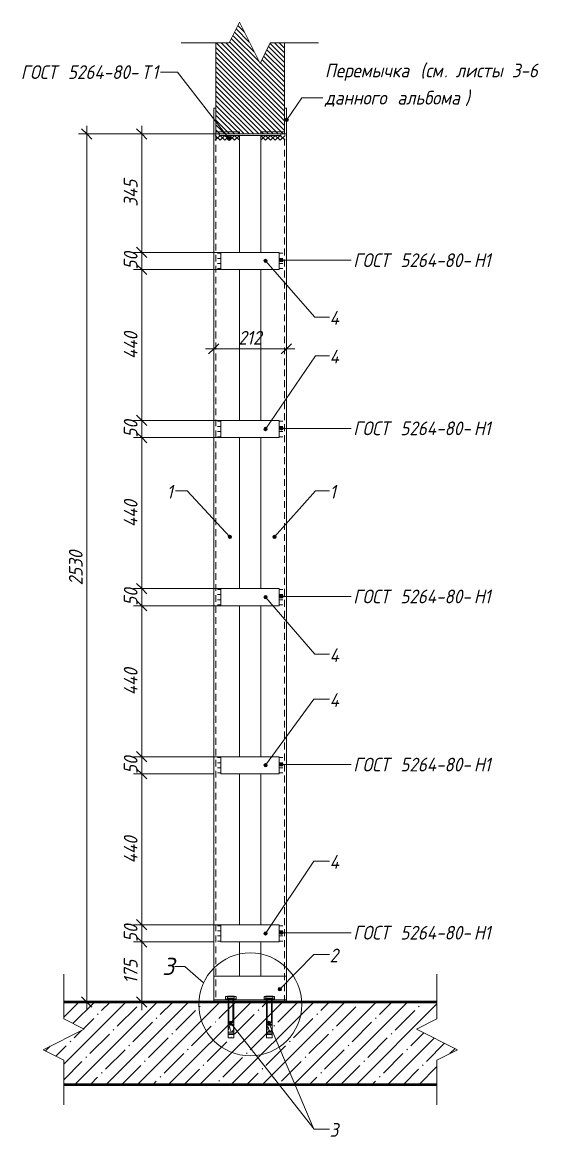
# Model space of a CAD drawing. Header units: millimetres. Extents: x -11164 to -4227, y -523 to 5092.
# Drawn here: x -7800 to -6295, y -523 to 2726 of the extents above; entities that cross this region are included whole.
import ezdxf

# ---------------------------------------------------------------- set-up
doc = ezdxf.new("R2010")
doc.units = ezdxf.units.MM
doc.linetypes.add('200_ШТРИХ_ш1п0_6_', pattern=[32, 20, -12])
for name, color, linetype, lineweight in [('A-ANNO-DIMS', 7, 'Continuous', 9), ('A-ANNO-DIMS-20', 7, 'Continuous', 9), ('A-DETL-1', 7, 'Continuous', 5), ('A-DETL-2', 7, '200_ШТРИХ_ш1п0_6_', 5), ('A-DETL-GENF-1', 7, 'Continuous', 5), ('A-FLOR-FNSH-1', 7, 'Continuous', 50), ('A-FLOR-PATT-1', 7, 'Continuous', 5), ('A-GENM', 7, 'Continuous', 9), ('A-GENM-IDEN', 7, 'Continuous', 9), ('A-WALL-1', 7, 'Continuous', 18), ('A-WALL-PATT-1', 7, 'Continuous', 5), ('G-ANNO-TEXT', 7, 'Continuous', 9), ('S-BEAM', 7, 'Continuous', 9), ('S-BEAM-1', 7, 'Continuous', 18)]:
    doc.layers.add(name, color=color, linetype=linetype, lineweight=lineweight)
doc.styles.add('ISOCPEUR_I', font='isocpeui.ttf', dxfattribs={"width": 0.9, "height": 40})
doc.styles.add('ISOCPEUR_I_1', font='isocpeui.ttf', dxfattribs={"height": 50})
doc.dimstyles.new('ISO-2_0_0_9К_СРЕДНИЙ_1', dxfattribs={"dimscale": 304.8, "dimtxt": 39.839247, "dimasz": 0.098425, "dimexe": 0.07874, "dimexo": 0, "dimgap": 0, "dimtad": 1, "dimdec": 0, "dimzin": 0, "dimdsep": 46, "dimtxsty": 'ISOCPEUR_I', "dimblk1": 'OBLIQUE', "dimblk2": 'OBLIQUE', "dimsah": 1, "dimcen": 0.09, "dimdle": 0.07874, "dimazin": 0, "dimtfac": 1, "dimtdec": 4, "dimtix": 1, "dimtmove": 0, "dimatfit": 3, "dimfxl": 1, "dimtvp": 1, "dimtolj": 1, "dimtzin": 0, "dimarcsym": 2})

# ---------------------------------------------------------------- blocks, each defined once
blk = doc.blocks.new('Стойка_Влож_Полоса боковая - Полоса-27101091-АР1_1_СМ-4')
at = {"layer": 'A-GENM'}
for p, q in [((-7885, 2005), (-7885, 2055)), ((-7715, 2055), (-7885, 2055)), ((-7715, 2055), (-7715, 2005)), ((-7885, 2005), (-7715, 2005))]:
    blk.add_line(p, q, dxfattribs=at)
blk = doc.blocks.new('Стойка_Влож_Уголок - Уголок-26866802-АР1_1_СМ-4')
at = {"layer": 'A-GENM'}
for p, q in [((-7769, 2396), (-7769, 2055)), ((-7694, -55), (-7694, 2400)), ((-7769, 2005), (-7769, 1565)), ((-7769, 1515), (-7769, 1075)), ((-7769, 1025), (-7769, 585)), ((-7769, 535), (-7769, 95)), ((-7769, 45), (-7769, -55))]:
    blk.add_line(p, q, dxfattribs=at)
blk = doc.blocks.new('Стойка_Влож_Уголок - Уголок-26866803-АР1_1_СМ-4')
at = {"layer": 'A-GENM'}
for p, q in [((-7906, 2400), (-7906, -55)), ((-7831, 2055), (-7831, 2396)), ((-7831, 1565), (-7831, 2005)), ((-7831, 1075), (-7831, 1515)), ((-7831, 585), (-7831, 1025)), ((-7831, 95), (-7831, 535)), ((-7831, -55), (-7831, 45))]:
    blk.add_line(p, q, dxfattribs=at)
blk = doc.blocks.new('Стойка_Влож_Анкерный болт - Анкерный болт-25666529-АР1_1_СМ-4')
at = {"layer": 'A-GENM'}
for p, q in [((-7866, -119), (-7866, -124)), ((-7866, -119), (-7856, -119)), ((-7856, -119), (-7846, -119)), ((-7846, -124), (-7846, -119))]:
    blk.add_line(p, q, dxfattribs=at)
blk = doc.blocks.new('Стойка_Влож_Уголок_Опорный - Уголок-25666530-АР1_1_СМ-4')
at = {"layer": 'A-GENM'}
for p, q in [((-7906, -124), (-7906, -55)), ((-7906, -55), (-7694, -55)), ((-7694, -55), (-7694, -124)), ((-7906, -130), (-7906, -124)), ((-7906, -124), (-7694, -124)), ((-7694, -124), (-7694, -130))]:
    blk.add_line(p, q, dxfattribs=at)
blk = doc.blocks.new('ПР_Пластина - ПР_Пластина-25628647-АР1_1_СМ-4')
at = {"layer": 'S-BEAM'}
for p, q in [((-7890, 2396), (-7890, 2400)), ((-7710, 2396), (-7890, 2396)), ((-7710, 2400), (-7710, 2396))]:
    blk.add_line(p, q, dxfattribs=at)
blk = doc.blocks.new('ПР_Уголок - ПР_Уголок-27029876-АР1_1_СМ-4')
at = {"layer": 'S-BEAM-1'}
for p, q in [((-7694, 2475), (-7700, 2475)), ((-7700, 2475), (-7700, 2406)), ((-7694, 2400), (-7694, 2475)), ((-7700, 2406), (-7769, 2406)), ((-7769, 2406), (-7769, 2400)), ((-7769, 2400), (-7694, 2400))]:
    blk.add_line(p, q, dxfattribs=at)
blk = doc.blocks.new('ПР_Уголок - ПР_Уголок-27029877-АР1_1_СМ-4')
at = {"layer": 'S-BEAM-1'}
for p, q in [((-7900, 2475), (-7906, 2475)), ((-7906, 2475), (-7906, 2400)), ((-7900, 2406), (-7900, 2475)), ((-7831, 2406), (-7900, 2406)), ((-7831, 2400), (-7831, 2406)), ((-7906, 2400), (-7831, 2400))]:
    blk.add_line(p, q, dxfattribs=at)
blk = doc.blocks.new('DET_L_Линия разрыва1 - М20-27085586-АР1_1_СМ-4')
at = {"layer": 'A-DETL-GENF-1'}
for p, q in [((-8343.1, -179.3), (-8343.1, -49.3)), ((-8283.1, -209.3), (-8343.1, -179.3)), ((-8403.1, -269.3), (-8283.1, -209.3)), ((-8343.1, -299.3), (-8403.1, -269.3)), ((-8343.1, -429.3), (-8343.1, -299.3))]:
    blk.add_line(p, q, dxfattribs=at)
blk = doc.blocks.new('DET_L_Линия разрыва1 - М20-27087724-АР1_1_СМ-4')
at = {"layer": 'A-DETL-GENF-1'}
for p, q in [((-7255.5, -49.3), (-7255.5, -179.3)), ((-7255.5, -179.3), (-7315.5, -209.3)), ((-7315.5, -209.3), (-7195.5, -269.3)), ((-7195.5, -269.3), (-7255.5, -299.3)), ((-7255.5, -299.3), (-7255.5, -429.3))]:
    blk.add_line(p, q, dxfattribs=at)
blk = doc.blocks.new('DET_L_Линия разрыва1 - М20-27083816-АР1_1_СМ-4')
at = {"layer": 'A-DETL-GENF-1'}
for p, q in [((-7861.1, 2665.5), (-7831.1, 2725.5)), ((-7831.1, 2725.5), (-7771.1, 2605.5)), ((-8001.1, 2665.5), (-7861.1, 2665.5)), ((-7771.1, 2605.5), (-7741.1, 2665.5)), ((-7741.1, 2665.5), (-7601.1, 2665.5))]:
    blk.add_line(p, q, dxfattribs=at)
blk = doc.blocks.new('DIMBLOCK18-АР1_1_СМ-4')
at = {"layer": 'A-ANNO-DIMS-20'}
for p, q in [((-7242, 1795), (-7242, 1749.8)), ((-7242, 1773.8), (-7242, 1795)), ((-7030, 1795), (-7030, 1749.8)), ((-7030, 1773.8), (-7030, 1795)), ((-7266, 1773.8), (-7006, 1773.8))]:
    blk.add_line(p, q, dxfattribs=at)
at = {"layer": 'A-ANNO-DIMS-20', "lineweight": 20}
for p, q in [((-7242, 1773.8), (-7227, 1788.8)), ((-7030, 1773.8), (-7015, 1788.8)), ((-7242, 1773.8), (-7257, 1758.8)), ((-7030, 1773.8), (-7045, 1758.8))]:
    blk.add_line(p, q, dxfattribs=at)
at = {"layer": 'A-ANNO-DIMS-20', "color": 0, "insert": (-7170.1, 1826), "char_height": 40, "width": 81.824, "attachment_point": 1, "line_spacing_factor": 1.149209, "style": 'ISOCPEUR_I'}
blk.add_mtext('212', dxfattribs=at)
blk = doc.blocks.new('_Oblique')
at = {"color": 0, "linetype": 'ByBlock', "lineweight": -2}
blk.add_line((-0.5, -0.5), (0.5, 0.5), dxfattribs=at)
blk = doc.blocks.new('DIMBLOCK19-АР1_1_СМ-4')
at = {"layer": 'A-ANNO-DIMS-20', "lineweight": 20}
for p, q in [((-7451.7, 2400), (-7466.7, 2415)), ((-7451.7, 2400), (-7436.7, 2385)), ((-7451.7, 2055), (-7466.7, 2070)), ((-7451.7, 2055), (-7436.7, 2040))]:
    blk.add_line(p, q, dxfattribs=at)
at = {"layer": 'A-ANNO-DIMS-20'}
for p, q in [((-7451.7, 2424), (-7451.7, 2055)), ((-7430.5, 2400), (-7475.7, 2400)), ((-7451.7, 2400), (-7430.5, 2400)), ((-7221, 2055), (-7475.7, 2055)), ((-7451.7, 2055), (-7221, 2055))]:
    blk.add_line(p, q, dxfattribs=at)
at = {"layer": 'A-ANNO-DIMS-20', "color": 0, "insert": (-7503.9, 2188), "char_height": 40, "width": 94.695, "attachment_point": 1, "rotation": 90, "line_spacing_factor": 1.149209, "style": 'ISOCPEUR_I'}
blk.add_mtext('345', dxfattribs=at)
blk = doc.blocks.new('DIMBLOCK20-АР1_1_СМ-4')
at = {"layer": 'A-ANNO-DIMS-20'}
for p, q in [((-7221, 2055), (-7475.7, 2055)), ((-7451.7, 2055), (-7451.7, 2005)), ((-7451.7, 2055), (-7221, 2055)), ((-7221, 2005), (-7475.7, 2005)), ((-7451.7, 2005), (-7221, 2005))]:
    blk.add_line(p, q, dxfattribs=at)
at = {"layer": 'A-ANNO-DIMS-20', "lineweight": 20}
for p, q in [((-7451.7, 2055), (-7466.7, 2070)), ((-7451.7, 2055), (-7436.7, 2040)), ((-7451.7, 2005), (-7466.7, 2020)), ((-7451.7, 2005), (-7436.7, 1990))]:
    blk.add_line(p, q, dxfattribs=at)
at = {"layer": 'A-ANNO-DIMS-20', "color": 0, "insert": (-7503.9, 2004.7), "char_height": 40, "width": 60.678, "attachment_point": 1, "rotation": 90, "line_spacing_factor": 1.149209, "style": 'ISOCPEUR_I'}
blk.add_mtext('50', dxfattribs=at)
blk = doc.blocks.new('DIMBLOCK21-АР1_1_СМ-4')
at = {"layer": 'A-ANNO-DIMS-20', "lineweight": 20}
for p, q in [((-7451.7, 2005), (-7466.7, 2020)), ((-7451.7, 2005), (-7436.7, 1990)), ((-7451.7, 1565), (-7466.7, 1580)), ((-7451.7, 1565), (-7436.7, 1550))]:
    blk.add_line(p, q, dxfattribs=at)
at = {"layer": 'A-ANNO-DIMS-20'}
for p, q in [((-7221, 2005), (-7475.7, 2005)), ((-7451.7, 2005), (-7451.7, 1565)), ((-7451.7, 2005), (-7221, 2005)), ((-7221, 1565), (-7475.7, 1565)), ((-7451.7, 1565), (-7221, 1565))]:
    blk.add_line(p, q, dxfattribs=at)
at = {"layer": 'A-ANNO-DIMS-20', "color": 0, "insert": (-7503.9, 1744), "char_height": 40, "width": 98.372, "attachment_point": 1, "rotation": 90, "line_spacing_factor": 1.149209, "style": 'ISOCPEUR_I'}
blk.add_mtext('440', dxfattribs=at)
blk = doc.blocks.new('DIMBLOCK22-АР1_1_СМ-4')
at = {"layer": 'A-ANNO-DIMS-20'}
for p, q in [((-7221, 1565), (-7475.7, 1565)), ((-7451.7, 1565), (-7451.7, 1515)), ((-7451.7, 1565), (-7221, 1565)), ((-7221, 1515), (-7475.7, 1515)), ((-7451.7, 1515), (-7221, 1515))]:
    blk.add_line(p, q, dxfattribs=at)
at = {"layer": 'A-ANNO-DIMS-20', "lineweight": 20}
for p, q in [((-7451.7, 1565), (-7466.7, 1580)), ((-7451.7, 1565), (-7436.7, 1550)), ((-7451.7, 1515), (-7466.7, 1530)), ((-7451.7, 1515), (-7436.7, 1500))]:
    blk.add_line(p, q, dxfattribs=at)
at = {"layer": 'A-ANNO-DIMS-20', "color": 0, "insert": (-7503.9, 1514.7), "char_height": 40, "width": 60.678, "attachment_point": 1, "rotation": 90, "line_spacing_factor": 1.149209, "style": 'ISOCPEUR_I'}
blk.add_mtext('50', dxfattribs=at)
blk = doc.blocks.new('DIMBLOCK23-АР1_1_СМ-4')
at = {"layer": 'A-ANNO-DIMS-20', "lineweight": 20}
for p, q in [((-7451.7, 1515), (-7466.7, 1530)), ((-7451.7, 1515), (-7436.7, 1500)), ((-7451.7, 1075), (-7466.7, 1090)), ((-7451.7, 1075), (-7436.7, 1060))]:
    blk.add_line(p, q, dxfattribs=at)
at = {"layer": 'A-ANNO-DIMS-20'}
for p, q in [((-7221, 1515), (-7475.7, 1515)), ((-7451.7, 1515), (-7451.7, 1075)), ((-7451.7, 1515), (-7221, 1515)), ((-7221, 1075), (-7475.7, 1075)), ((-7451.7, 1075), (-7221, 1075))]:
    blk.add_line(p, q, dxfattribs=at)
at = {"layer": 'A-ANNO-DIMS-20', "color": 0, "insert": (-7503.9, 1254), "char_height": 40, "width": 98.372, "attachment_point": 1, "rotation": 90, "line_spacing_factor": 1.149209, "style": 'ISOCPEUR_I'}
blk.add_mtext('440', dxfattribs=at)
blk = doc.blocks.new('DIMBLOCK24-АР1_1_СМ-4')
at = {"layer": 'A-ANNO-DIMS-20'}
for p, q in [((-7221, 1075), (-7475.7, 1075)), ((-7451.7, 1075), (-7451.7, 1025)), ((-7451.7, 1075), (-7221, 1075)), ((-7221, 1025), (-7475.7, 1025)), ((-7451.7, 1025), (-7221, 1025))]:
    blk.add_line(p, q, dxfattribs=at)
at = {"layer": 'A-ANNO-DIMS-20', "lineweight": 20}
for p, q in [((-7451.7, 1075), (-7466.7, 1090)), ((-7451.7, 1075), (-7436.7, 1060)), ((-7451.7, 1025), (-7466.7, 1040)), ((-7451.7, 1025), (-7436.7, 1010))]:
    blk.add_line(p, q, dxfattribs=at)
at = {"layer": 'A-ANNO-DIMS-20', "color": 0, "insert": (-7503.9, 1024.7), "char_height": 40, "width": 60.678, "attachment_point": 1, "rotation": 90, "line_spacing_factor": 1.149209, "style": 'ISOCPEUR_I'}
blk.add_mtext('50', dxfattribs=at)
blk = doc.blocks.new('DIMBLOCK25-АР1_1_СМ-4')
at = {"layer": 'A-ANNO-DIMS-20', "lineweight": 20}
for p, q in [((-7451.7, 1025), (-7466.7, 1040)), ((-7451.7, 1025), (-7436.7, 1010)), ((-7451.7, 585), (-7466.7, 600)), ((-7451.7, 585), (-7436.7, 570))]:
    blk.add_line(p, q, dxfattribs=at)
at = {"layer": 'A-ANNO-DIMS-20'}
for p, q in [((-7221, 1025), (-7475.7, 1025)), ((-7451.7, 1025), (-7451.7, 585)), ((-7451.7, 1025), (-7221, 1025)), ((-7221, 585), (-7475.7, 585)), ((-7451.7, 585), (-7221, 585))]:
    blk.add_line(p, q, dxfattribs=at)
at = {"layer": 'A-ANNO-DIMS-20', "color": 0, "insert": (-7503.9, 764), "char_height": 40, "width": 98.372, "attachment_point": 1, "rotation": 90, "line_spacing_factor": 1.149209, "style": 'ISOCPEUR_I'}
blk.add_mtext('440', dxfattribs=at)
blk = doc.blocks.new('DIMBLOCK26-АР1_1_СМ-4')
at = {"layer": 'A-ANNO-DIMS-20'}
for p, q in [((-7221, 585), (-7475.7, 585)), ((-7451.7, 585), (-7451.7, 535)), ((-7451.7, 585), (-7221, 585)), ((-7242, 535), (-7475.7, 535)), ((-7451.7, 535), (-7242, 535))]:
    blk.add_line(p, q, dxfattribs=at)
at = {"layer": 'A-ANNO-DIMS-20', "lineweight": 20}
for p, q in [((-7451.7, 585), (-7466.7, 600)), ((-7451.7, 585), (-7436.7, 570)), ((-7451.7, 535), (-7466.7, 550)), ((-7451.7, 535), (-7436.7, 520))]:
    blk.add_line(p, q, dxfattribs=at)
at = {"layer": 'A-ANNO-DIMS-20', "color": 0, "insert": (-7503.9, 534.7), "char_height": 40, "width": 60.678, "attachment_point": 1, "rotation": 90, "line_spacing_factor": 1.149209, "style": 'ISOCPEUR_I'}
blk.add_mtext('50', dxfattribs=at)
blk = doc.blocks.new('DIMBLOCK27-АР1_1_СМ-4')
at = {"layer": 'A-ANNO-DIMS-20'}
for p, q in [((-7242, 535), (-7475.7, 535)), ((-7451.7, 535), (-7451.7, 95)), ((-7451.7, 535), (-7242, 535)), ((-7221, 95), (-7475.7, 95)), ((-7451.7, 95), (-7221, 95))]:
    blk.add_line(p, q, dxfattribs=at)
at = {"layer": 'A-ANNO-DIMS-20', "lineweight": 20}
for p, q in [((-7451.7, 535), (-7466.7, 550)), ((-7451.7, 535), (-7436.7, 520)), ((-7451.7, 95), (-7466.7, 110)), ((-7451.7, 95), (-7436.7, 80))]:
    blk.add_line(p, q, dxfattribs=at)
at = {"layer": 'A-ANNO-DIMS-20', "color": 0, "insert": (-7503.9, 274), "char_height": 40, "width": 98.372, "attachment_point": 1, "rotation": 90, "line_spacing_factor": 1.149209, "style": 'ISOCPEUR_I'}
blk.add_mtext('440', dxfattribs=at)
blk = doc.blocks.new('DIMBLOCK28-АР1_1_СМ-4')
at = {"layer": 'A-ANNO-DIMS-20', "lineweight": 20}
for p, q in [((-7451.7, 95), (-7466.7, 110)), ((-7451.7, 95), (-7436.7, 80)), ((-7451.7, 45), (-7466.7, 60)), ((-7451.7, 45), (-7436.7, 30))]:
    blk.add_line(p, q, dxfattribs=at)
at = {"layer": 'A-ANNO-DIMS-20'}
for p, q in [((-7221, 95), (-7475.7, 95)), ((-7451.7, 95), (-7451.7, 45)), ((-7451.7, 95), (-7221, 95)), ((-7242, 45), (-7475.7, 45)), ((-7451.7, 45), (-7242, 45))]:
    blk.add_line(p, q, dxfattribs=at)
at = {"layer": 'A-ANNO-DIMS-20', "color": 0, "insert": (-7503.9, 44.7), "char_height": 40, "width": 60.678, "attachment_point": 1, "rotation": 90, "line_spacing_factor": 1.149209, "style": 'ISOCPEUR_I'}
blk.add_mtext('50', dxfattribs=at)
blk = doc.blocks.new('DIMBLOCK29-АР1_1_СМ-4')
at = {"layer": 'A-ANNO-DIMS-20'}
for p, q in [((-7242, 45), (-7475.7, 45)), ((-7451.7, 45), (-7451.7, -154)), ((-7451.7, 45), (-7242, 45)), ((-7430.5, -130), (-7475.7, -130)), ((-7451.7, -130), (-7430.5, -130))]:
    blk.add_line(p, q, dxfattribs=at)
at = {"layer": 'A-ANNO-DIMS-20', "lineweight": 20}
for p, q in [((-7451.7, 45), (-7466.7, 60)), ((-7451.7, 45), (-7436.7, 30)), ((-7451.7, -130), (-7466.7, -115)), ((-7451.7, -130), (-7436.7, -145))]:
    blk.add_line(p, q, dxfattribs=at)
at = {"layer": 'A-ANNO-DIMS-20', "color": 0, "insert": (-7503.9, -76.6), "char_height": 40, "width": 81.824, "attachment_point": 1, "rotation": 90, "line_spacing_factor": 1.149209, "style": 'ISOCPEUR_I'}
blk.add_mtext('175', dxfattribs=at)
blk = doc.blocks.new('DIMBLOCK30-АР1_1_СМ-4')
at = {"layer": 'A-ANNO-DIMS-20', "lineweight": 20}
for p, q in [((-7611.7, 2400), (-7626.7, 2415)), ((-7611.7, 2400), (-7596.7, 2385)), ((-7611.7, -130), (-7626.7, -115)), ((-7611.7, -130), (-7596.7, -145))]:
    blk.add_line(p, q, dxfattribs=at)
at = {"layer": 'A-ANNO-DIMS-20'}
for p, q in [((-7611.7, 2424), (-7611.7, -154)), ((-7227.2, 2400), (-7635.7, 2400)), ((-7611.7, 2400), (-7227.2, 2400)), ((-7590.5, -130), (-7635.7, -130)), ((-7611.7, -130), (-7590.5, -130))]:
    blk.add_line(p, q, dxfattribs=at)
at = {"layer": 'A-ANNO-DIMS-20', "color": 0, "insert": (-7663.9, 1084.4), "char_height": 40, "width": 121.356, "attachment_point": 1, "rotation": 90, "line_spacing_factor": 1.149209, "style": 'ISOCPEUR_I'}
blk.add_mtext('2530', dxfattribs=at)

msp = doc.modelspace()

# ---------------------------------------------------------------- hatches: boundary and pattern name
at = {"layer": 'A-FLOR-PATT-1'}
h = msp.add_hatch(dxfattribs=at)
h.set_pattern_fill('FP_7', color=256, style=0, pattern_type=2)
h.set_pattern_definition([(45, (-7295.18, 4635), (-45.6197, 45.6197), []), (45, (-7249.56, 4635), (-45.6197, 45.6197), [80.645, -16.129, 2.682, -13.447])])
h.paths.add_polyline_path([(-7679.1, -370), (-6591.5, -370), (-6591.5, -299.3), (-6531.5, -269.3), (-6651.5, -209.3), (-6591.5, -179.3), (-6591.5, -130), (-7679.1, -130), (-7679.1, -179.3), (-7619.1, -209.3), (-7739.1, -269.3), (-7679.1, -299.3)], flags=0)
at = {"layer": 'A-GENM-IDEN'}
h = msp.add_hatch(color=256, dxfattribs=at)
edge = h.paths.add_edge_path(flags=0)
edge.add_arc((-7090.8, 2030), 5, 0, 360)
h = msp.add_hatch(color=256, dxfattribs=at)
edge = h.paths.add_edge_path(flags=0)
edge.add_arc((-7090.8, 1540), 5, 0, 360)
h = msp.add_hatch(color=256, dxfattribs=at)
edge = h.paths.add_edge_path(flags=0)
edge.add_arc((-7194.7, 1225.5), 5, 0, 360)
h = msp.add_hatch(color=256, dxfattribs=at)
edge = h.paths.add_edge_path(flags=0)
edge.add_arc((-7064.8, 1225.5), 5, 0, 360)
h = msp.add_hatch(color=256, dxfattribs=at)
edge = h.paths.add_edge_path(flags=0)
edge.add_arc((-7090.8, 1050), 5, 0, 360)
h = msp.add_hatch(color=256, dxfattribs=at)
edge = h.paths.add_edge_path(flags=0)
edge.add_arc((-7090.8, 560), 5, 0, 360)
h = msp.add_hatch(color=256, dxfattribs=at)
edge = h.paths.add_edge_path(flags=0)
edge.add_arc((-7090.8, 70), 5, 0, 360)
h = msp.add_hatch(color=256, dxfattribs=at)
edge = h.paths.add_edge_path(flags=0)
edge.add_arc((-7049.4, -92.5), 5, 0, 360)
h = msp.add_hatch(color=256, dxfattribs=at)
edge = h.paths.add_edge_path(flags=0)
edge.add_arc((-7193, -191.1), 5, 0, 360)
h = msp.add_hatch(color=256, dxfattribs=at)
edge = h.paths.add_edge_path(flags=0)
edge.add_arc((-7081, -191.1), 5, 0, 360)
at = {"layer": 'A-WALL-PATT-1'}
h = msp.add_hatch(dxfattribs=at)
h.set_pattern_fill('FP_8', color=256, style=0, pattern_type=2)
h.set_pattern_definition([(135, (-7295.182, 4635), (-7.07107, -7.07107), [])])
h.paths.add_polyline_path([(-7236, 2400), (-7036, 2400), (-7036, 2665.5), (-7077.1, 2665.5), (-7107.1, 2605.5), (-7167.1, 2725.5), (-7197.1, 2665.5), (-7236, 2665.5), (-7236, 2605.5)], flags=0)
at = {"layer": 'G-ANNO-TEXT'}
h = msp.add_hatch(color=256, dxfattribs=at)
edge = h.paths.add_edge_path(flags=0)
edge.add_arc((-7029.4, 2441.1), 5, 0, 360)
h = msp.add_hatch(color=256, dxfattribs=at)
edge = h.paths.add_edge_path(flags=0)
edge.add_arc((-7196.8, 2386.2), 5, 0, 360)
h = msp.add_hatch(color=256, dxfattribs=at)
edge = h.paths.add_edge_path(flags=0)
edge.add_arc((-7044.5, 2032), 5, 0, 360)
h = msp.add_hatch(color=256, dxfattribs=at)
edge = h.paths.add_edge_path(flags=0)
edge.add_arc((-7044.5, 1542), 5, 0, 360)
h = msp.add_hatch(color=256, dxfattribs=at)
edge = h.paths.add_edge_path(flags=0)
edge.add_arc((-7044.5, 1052), 5, 0, 360)
h = msp.add_hatch(color=256, dxfattribs=at)
edge = h.paths.add_edge_path(flags=0)
edge.add_arc((-7044.5, 562), 5, 0, 360)
h = msp.add_hatch(color=256, dxfattribs=at)
edge = h.paths.add_edge_path(flags=0)
edge.add_arc((-7044.5, 72), 5, 0, 360)

# ---------------------------------------------------------------- linework, layer by layer
at = {"layer": 'A-DETL-1'}
for p, q in [((-7237.7, 2396), (-7223.6, 2381.9)), ((-7223.6, 2396), (-7237.7, 2381.9)), ((-7223.6, 2396), (-7209.4, 2381.9)), ((-7209.4, 2396), (-7223.6, 2381.9)), ((-7209.4, 2396), (-7195.3, 2381.9)), ((-7195.3, 2396), (-7209.4, 2381.9)), ((-7195.3, 2396), (-7181.2, 2381.9)), ((-7181.2, 2396), (-7195.3, 2381.9)), ((-7181.2, 2396), (-7167, 2381.9)), ((-7167, 2396), (-7181.2, 2381.9)), ((-7090.9, 2396), (-7105, 2381.9)), ((-7105, 2396), (-7090.9, 2381.9)), ((-7076.7, 2396), (-7090.9, 2381.9)), ((-7090.9, 2396), (-7076.7, 2381.9)), ((-7062.6, 2396), (-7076.7, 2381.9)), ((-7076.7, 2396), (-7062.6, 2381.9)), ((-7048.4, 2396), (-7062.6, 2381.9)), ((-7062.6, 2396), (-7048.4, 2381.9)), ((-7034.3, 2396), (-7048.4, 2381.9)), ((-7048.4, 2396), (-7034.3, 2381.9)), ((-7221, 2052.5), (-7231, 2052.5)), ((-7221, 2055), (-7221, 2005)), ((-7051, 2055), (-7051, 2005)), ((-7051, 2052.5), (-7041, 2052.5)), ((-7221, 2037.5), (-7231, 2037.5)), ((-7221, 2022.5), (-7231, 2022.5)), ((-7051, 2037.5), (-7041, 2037.5)), ((-7051, 2022.5), (-7041, 2022.5)), ((-7221, 2007.5), (-7231, 2007.5)), ((-7051, 2007.5), (-7041, 2007.5)), ((-7221, 1562.5), (-7231, 1562.5)), ((-7221, 1565), (-7221, 1515)), ((-7051, 1565), (-7051, 1515)), ((-7051, 1562.5), (-7041, 1562.5)), ((-7221, 1547.5), (-7231, 1547.5)), ((-7221, 1532.5), (-7231, 1532.5)), ((-7051, 1547.5), (-7041, 1547.5)), ((-7051, 1532.5), (-7041, 1532.5)), ((-7221, 1517.5), (-7231, 1517.5)), ((-7051, 1517.5), (-7041, 1517.5)), ((-7221, 1072.5), (-7231, 1072.5)), ((-7221, 1075), (-7221, 1025)), ((-7051, 1075), (-7051, 1025)), ((-7051, 1072.5), (-7041, 1072.5)), ((-7221, 1057.5), (-7231, 1057.5)), ((-7221, 1042.5), (-7231, 1042.5)), ((-7051, 1057.5), (-7041, 1057.5)), ((-7051, 1042.5), (-7041, 1042.5)), ((-7221, 1027.5), (-7231, 1027.5)), ((-7051, 1027.5), (-7041, 1027.5)), ((-7221, 585), (-7221, 535)), ((-7051, 585), (-7051, 535)), ((-7221, 582.5), (-7231, 582.5)), ((-7221, 567.5), (-7231, 567.5)), ((-7221, 552.5), (-7231, 552.5)), ((-7051, 582.5), (-7041, 582.5)), ((-7051, 567.5), (-7041, 567.5)), ((-7051, 552.5), (-7041, 552.5)), ((-7221, 537.5), (-7231, 537.5)), ((-7051, 537.5), (-7041, 537.5)), ((-7221, 92.5), (-7231, 92.5)), ((-7221, 77.5), (-7231, 77.5)), ((-7221, 95), (-7221, 45)), ((-7051, 95), (-7051, 45)), ((-7051, 92.5), (-7041, 92.5)), ((-7051, 77.5), (-7041, 77.5)), ((-7221, 62.5), (-7231, 62.5)), ((-7221, 47.5), (-7231, 47.5)), ((-7051, 62.5), (-7041, 62.5)), ((-7051, 47.5), (-7041, 47.5)), ((-7207.4, -113.6), (-7201.9, -112.8)), ((-7207.4, -121.8), (-7207.4, -113.6)), ((-7201.9, -122.6), (-7207.4, -121.8)), ((-7179.3, -122.6), (-7204.7, -122.6)), ((-7204.7, -122.6), (-7204.7, -124)), ((-7179.3, -124), (-7204.7, -124)), ((-7182.1, -112.8), (-7201.9, -112.8)), ((-7201.9, -112.8), (-7201.9, -122.6)), ((-7182.1, -122.6), (-7201.9, -122.6)), ((-7200.3, -124), (-7200.3, -234)), ((-7198.2, -124), (-7198.2, -191.1)), ((-7197.6, -124), (-7195.5, -124)), ((-7185.9, -124), (-7185.9, -191.1)), ((-7183.7, -234), (-7183.7, -124)), ((-7182.1, -112.8), (-7176.6, -113.6)), ((-7182.1, -122.6), (-7182.1, -112.8)), ((-7176.6, -121.8), (-7182.1, -122.6)), ((-7179.3, -124), (-7179.3, -122.6)), ((-7176.6, -113.6), (-7176.6, -121.8)), ((-7095.4, -113.6), (-7089.9, -112.8)), ((-7095.4, -121.8), (-7095.4, -113.6)), ((-7089.9, -122.6), (-7095.4, -121.8)), ((-7067.3, -122.6), (-7092.7, -122.6)), ((-7092.7, -122.6), (-7092.7, -124)), ((-7067.3, -124), (-7092.7, -124)), ((-7070.1, -112.8), (-7089.9, -112.8)), ((-7089.9, -112.8), (-7089.9, -122.6)), ((-7070.1, -122.6), (-7089.9, -122.6)), ((-7088.3, -124), (-7088.3, -234)), ((-7086.2, -124), (-7086.2, -191.1)), ((-7085.6, -124), (-7083.5, -124)), ((-7073.9, -124), (-7073.9, -191.1)), ((-7071.7, -234), (-7071.7, -124)), ((-7070.1, -112.8), (-7064.6, -113.6)), ((-7070.1, -122.6), (-7070.1, -112.8)), ((-7064.6, -121.8), (-7070.1, -122.6)), ((-7067.3, -124), (-7067.3, -122.6)), ((-7064.6, -113.6), (-7064.6, -121.8)), ((-7200.3, -191.1), (-7183.7, -191.1)), ((-7088.3, -191.1), (-7071.7, -191.1)), ((-7200.3, -195.2), (-7183.7, -195.2)), ((-7200.3, -197.3), (-7183.7, -197.3)), ((-7200.3, -218.2), (-7183.7, -218.2)), ((-7200.3, -222.4), (-7183.7, -222.4)), ((-7199.3, -224.4), (-7184.7, -224.4)), ((-7198.2, -195.2), (-7198.2, -197.3)), ((-7198.1, -195.2), (-7198.1, -197.3)), ((-7088.3, -195.2), (-7071.7, -195.2)), ((-7088.3, -197.3), (-7071.7, -197.3)), ((-7088.3, -218.2), (-7071.7, -218.2)), ((-7088.3, -222.4), (-7071.7, -222.4)), ((-7087.3, -224.4), (-7072.7, -224.4)), ((-7086.2, -195.2), (-7086.2, -197.3)), ((-7086.1, -195.2), (-7086.1, -197.3)), ((-7183.7, -234), (-7200.3, -234)), ((-7200.3, -234), (-7183.7, -234)), ((-7071.7, -234), (-7088.3, -234)), ((-7088.3, -234), (-7071.7, -234))]:
    msp.add_line(p, q, dxfattribs=at)
msp.add_circle((-7135.3, -137), 150, dxfattribs=at)
for centre, radius, start, end in [((-7204.3, -118.1), 4.23, 56.0803, 137.7236), ((-7204.3, -117.3), 4.23, 222.2764, 303.9197), ((-7192, -156.5), 42.8, 76.6145, 103.3855), ((-7192, -78.8), 42.8, 256.6145, 283.3855), ((-7179.7, -118.1), 4.23, 42.2764, 123.9197), ((-7179.7, -117.3), 4.23, 236.0803, 317.7236), ((-7092.3, -118.1), 4.23, 56.0803, 137.7236), ((-7092.3, -117.3), 4.23, 222.2764, 303.9197), ((-7080, -156.5), 42.8, 76.6145, 103.3855), ((-7080, -78.8), 42.8, 256.6145, 283.3855), ((-7067.7, -118.1), 4.23, 42.2764, 123.9197), ((-7067.7, -117.3), 4.23, 236.0803, 317.7236), ((-7199.1, -223.1), 1.38, 210.8995, 261.2766), ((-7184.9, -223.1), 1.38, 278.7234, 329.1005), ((-7087.1, -223.1), 1.38, 210.8995, 261.2766), ((-7072.9, -223.1), 1.38, 278.7234, 329.1005)]:
    msp.add_arc(centre, radius, start, end, dxfattribs=at)
for points in [[(-7200.3, -218.2), (-7199.1, -213.5), (-7196.6, -188), (-7192.9, -225.5), (-7183.7, -213.5), (-7183.7, -202.5)], [(-7088.3, -218.2), (-7087.1, -213.5), (-7084.6, -188), (-7080.9, -225.5), (-7071.7, -213.5), (-7071.7, -202.5)]]:
    msp.add_open_spline(points, degree=3, knots=[3.947128, 3.947128, 3.947128, 3.947128, 10.095996, 20.129437, 28.583816, 28.583816, 28.583816, 28.583816], dxfattribs=at)
at = {"layer": 'A-DETL-2'}
for p, q in [((-7236, 2400), (-7236, -130)), ((-7036, -130), (-7036, 2400))]:
    msp.add_line(p, q, dxfattribs=at)
at = {"layer": 'A-FLOR-FNSH-1'}
for p, q in [((-6591.5, -130), (-7679.1, -130)), ((-7679.1, -370), (-6591.5, -370))]:
    msp.add_line(p, q, dxfattribs=at)
at = {"layer": 'A-GENM-IDEN'}
for p, q in [((-7090.8, 2030), (-6947.3, 1866.3)), ((-6947.3, 1866.3), (-6904.2, 1866.3)), ((-7090.8, 1540), (-6945.9, 1753.5)), ((-6945.9, 1753.5), (-6904.2, 1753.5)), ((-7319.5, 1359.6), (-7353.7, 1359.6)), ((-7194.7, 1225.5), (-7319.5, 1359.6)), ((-7064.8, 1225.5), (-6945.5, 1359.6)), ((-6945.5, 1359.6), (-6904.2, 1359.6)), ((-7090.8, 1050), (-6947.3, 883.5)), ((-6947.3, 883.5), (-6904.2, 883.5)), ((-7090.8, 560), (-6950.1, 752.6)), ((-6950.1, 752.6), (-6904.2, 752.6)), ((-7090.8, 70), (-6950.1, 280.7)), ((-6950.1, 280.7), (-6904.2, 280.7)), ((-7049.4, -92.5), (-6950.2, 8)), ((-6950.2, 8), (-6904.2, 8)), ((-7193, -191.1), (-6949.5, -500.3)), ((-7081, -191.1), (-6950.4, -500.3)), ((-6950.4, -500.3), (-6904.2, -500.3)), ((-6949.5, -500.3), (-6904.2, -500.3))]:
    msp.add_line(p, q, dxfattribs=at)
for centre in [(-7090.8, 2030), (-7090.8, 1540), (-7194.7, 1225.5), (-7064.8, 1225.5), (-7090.8, 1050), (-7090.8, 560), (-7090.8, 70), (-7049.4, -92.5), (-7193, -191.1), (-7081, -191.1)]:
    msp.add_circle(centre, 5, dxfattribs=at)
at = {"layer": 'A-WALL-1'}
for p, q in [((-7236, 2665.5), (-7236, 2400)), ((-7036, 2400), (-7036, 2665.5)), ((-7236, 2400), (-7036, 2400))]:
    msp.add_line(p, q, dxfattribs=at)
at = {"layer": 'G-ANNO-TEXT'}
for p, q in [((-7382.2, 2580.3), (-7396.6, 2580.3)), ((-7347.2, 2580.3), (-7382.2, 2580.3)), ((-7196.8, 2386.2), (-7347.2, 2580.3)), ((-7029.4, 2441.1), (-6985.2, 2505.7)), ((-6985.2, 2505.7), (-6923.9, 2505.7)), ((-7044.5, 2032), (-6841.4, 2032)), ((-7044.5, 1542), (-6841.4, 1542)), ((-7044.5, 1052), (-6841.4, 1052)), ((-7044.5, 562), (-6841.4, 562)), ((-7044.5, 72), (-6841.4, 72)), ((-7326.6, -26.2), (-7355, -26.2)), ((-7271.4, -73.7), (-7326.6, -26.2))]:
    msp.add_line(p, q, dxfattribs=at)
for centre in [(-7029.4, 2441.1), (-7196.8, 2386.2), (-7044.5, 2032), (-7044.5, 1542), (-7044.5, 1052), (-7044.5, 562), (-7044.5, 72)]:
    msp.add_circle(centre, 5, dxfattribs=at)

# ---------------------------------------------------------------- block references
at = {"layer": 'A-DETL-GENF-1'}
for name in ['DET_L_Линия разрыва1 - М20-27083816-АР1_1_СМ-4', 'DET_L_Линия разрыва1 - М20-27085586-АР1_1_СМ-4', 'DET_L_Линия разрыва1 - М20-27087724-АР1_1_СМ-4']:
    msp.add_blockref(name, (664, 0), dxfattribs=at)
at = {"layer": 'A-GENM'}
for name, p in [('Стойка_Влож_Уголок - Уголок-26866803-АР1_1_СМ-4', (664, 0)), ('Стойка_Влож_Уголок - Уголок-26866802-АР1_1_СМ-4', (664, 0)), ('Стойка_Влож_Полоса боковая - Полоса-27101091-АР1_1_СМ-4', (664, 0)), ('Стойка_Влож_Полоса боковая - Полоса-27101091-АР1_1_СМ-4', (664, -490)), ('Стойка_Влож_Полоса боковая - Полоса-27101091-АР1_1_СМ-4', (664, -980)), ('Стойка_Влож_Полоса боковая - Полоса-27101091-АР1_1_СМ-4', (664, -1470)), ('Стойка_Влож_Полоса боковая - Полоса-27101091-АР1_1_СМ-4', (664, -1960)), ('Стойка_Влож_Уголок_Опорный - Уголок-25666530-АР1_1_СМ-4', (664, 0)), ('Стойка_Влож_Анкерный болт - Анкерный болт-25666529-АР1_1_СМ-4', (664, 0)), ('Стойка_Влож_Анкерный болт - Анкерный болт-25666529-АР1_1_СМ-4', (776, 0))]:
    msp.add_blockref(name, p, dxfattribs=at)
at = {"layer": 'S-BEAM'}
for name in ['ПР_Уголок - ПР_Уголок-27029877-АР1_1_СМ-4', 'ПР_Уголок - ПР_Уголок-27029876-АР1_1_СМ-4', 'ПР_Пластина - ПР_Пластина-25628647-АР1_1_СМ-4']:
    msp.add_blockref(name, (664, 0), dxfattribs=at)

# ---------------------------------------------------------------- texts
at = {"layer": 'A-GENM-IDEN', "char_height": 40, "attachment_point": 1, "style": 'ISOCPEUR_I'}
for s, insert, width in [('\\fISOCPEUR|b0|i1|c204|p34|;\\W.9;4', (-6904.2, 1883.8), 37.519), ('\\fISOCPEUR|b0|i1|c204|p34|;\\W.9;4', (-6904.2, 1771), 37.519), ('\\fISOCPEUR|b0|i1|c204|p34|;\\W.9;1', (-7378.9, 1377.1), 23.089), ('\\fISOCPEUR|b0|i1|c204|p34|;\\W.9;1', (-6904.2, 1377.1), 23.089), ('\\fISOCPEUR|b0|i1|c204|p34|;\\W.9;4', (-6904.2, 901.1), 37.519), ('\\fISOCPEUR|b0|i1|c204|p34|;\\W.9;4', (-6904.2, 770.1), 37.519), ('\\fISOCPEUR|b0|i1|c204|p34|;\\W.9;4', (-6904.2, 298.3), 37.519), ('\\fISOCPEUR|b0|i1|c204|p34|;\\W.9;2', (-6904.2, 25.5), 31.747), ('\\fISOCPEUR|b0|i1|c204|p34|;\\W.9;3', (-6904.2, -482.8), 31.747), ('\\fISOCPEUR|b0|i1|c204|p34|;\\W.9;3', (-6904.2, -482.8), 31.747)]:
    msp.add_mtext(s, dxfattribs=dict(at, insert=insert, width=width))
at = {"layer": 'G-ANNO-TEXT', "attachment_point": 1}
for s, insert, char_height, width, style in [('ГОСТ', (-7803.9, 2600.3), 40, 138.532, 'ISOCPEUR_I'), (' 5264-80-', (-7689.6, 2600.3), 40, 287.164, 'ISOCPEUR_I'), ('\\fISOCPEUR|b0|i1|c204|p34|;\\W.9;Т', (-7452.6, 2600.3), 40, 37.519, 'ISOCPEUR_I'), ('\\fISOCPEUR|b0|i1|c204|p34|;\\W.9;1', (-7421.7, 2600.3), 40, 23.089, 'ISOCPEUR_I'), ('Перемычка', (-6917.9, 2605.1), 40, 308.81, 'ISOCPEUR_I'), (' (', (-6663.1, 2605.1), 40, 46.177, 'ISOCPEUR_I'), (' 3-6 ', (-6396.4, 2605.1), 40, 132.759, 'ISOCPEUR_I'), ('см', (-6625, 2605.1), 40, 64.937, 'ISOCPEUR_I'), ('. ', (-6571.4, 2605.1), 40, 41.848, 'ISOCPEUR_I'), ('листы', (-6536.9, 2605.1), 40, 170.278, 'ISOCPEUR_I'), ('данного', (-6917.9, 2525.7), 40, 228, 'ISOCPEUR_I'), ('\\fISOCPEUR|b0|i1|c204|p34|;\\W.9; ', (-6729.7, 2525.7), 40, 27.418, 'ISOCPEUR_I'), ('альбома', (-6707.1, 2525.7), 40, 239.544, 'ISOCPEUR_I'), ('\\fISOCPEUR|b0|i1|c204|p34|;\\W.9;)', (-6509.5, 2525.7), 40, 18.759, 'ISOCPEUR_I'), ('ГОСТ', (-6835.4, 2052), 40, 138.532, 'ISOCPEUR_I'), (' 5264-80-', (-6721.1, 2052), 40, 287.164, 'ISOCPEUR_I'), ('\\fISOCPEUR|b0|i1|c204|p34|;\\W.9;Н', (-6484.1, 2052), 40, 37.519, 'ISOCPEUR_I'), ('\\fISOCPEUR|b0|i1|c204|p34|;\\W.9;1', (-6453.2, 2052), 40, 23.089, 'ISOCPEUR_I'), ('ГОСТ', (-6835.4, 1562), 40, 138.532, 'ISOCPEUR_I'), (' 5264-80-', (-6721.1, 1562), 40, 287.164, 'ISOCPEUR_I'), ('\\fISOCPEUR|b0|i1|c204|p34|;\\W.9;Н', (-6484.1, 1562), 40, 37.519, 'ISOCPEUR_I'), ('\\fISOCPEUR|b0|i1|c204|p34|;\\W.9;1', (-6453.2, 1562), 40, 23.089, 'ISOCPEUR_I'), ('ГОСТ', (-6835.4, 1072), 40, 138.532, 'ISOCPEUR_I'), (' 5264-80-', (-6721.1, 1072), 40, 287.164, 'ISOCPEUR_I'), ('\\fISOCPEUR|b0|i1|c204|p34|;\\W.9;Н', (-6484.1, 1072), 40, 37.519, 'ISOCPEUR_I'), ('\\fISOCPEUR|b0|i1|c204|p34|;\\W.9;1', (-6453.2, 1072), 40, 23.089, 'ISOCPEUR_I'), ('ГОСТ', (-6835.4, 582), 40, 138.532, 'ISOCPEUR_I'), (' 5264-80-', (-6721.1, 582), 40, 287.164, 'ISOCPEUR_I'), ('\\fISOCPEUR|b0|i1|c204|p34|;\\W.9;Н', (-6484.1, 582), 40, 37.519, 'ISOCPEUR_I'), ('\\fISOCPEUR|b0|i1|c204|p34|;\\W.9;1', (-6453.2, 582), 40, 23.089, 'ISOCPEUR_I'), ('ГОСТ', (-6835.4, 92), 40, 138.532, 'ISOCPEUR_I'), (' 5264-80-', (-6721.1, 92), 40, 287.164, 'ISOCPEUR_I'), ('\\fISOCPEUR|b0|i1|c204|p34|;\\W.9;Н', (-6484.1, 92), 40, 37.519, 'ISOCPEUR_I'), ('\\fISOCPEUR|b0|i1|c204|p34|;\\W.9;1', (-6453.2, 92), 40, 23.089, 'ISOCPEUR_I'), ('\\fISOCPEUR|b0|i1|c204|p34|;3', (-7392, -1.2), 50, 44.895, 'ISOCPEUR_I_1')]:
    msp.add_mtext(s, dxfattribs=dict(at, insert=insert, char_height=char_height, width=width, style=style))

# ---------------------------------------------------------------- dimensions: what is measured, and where the dimension line sits
at = {"layer": 'A-ANNO-DIMS'}
for base, p1, p2, override, picture, middle in [((-7611.7, -130), (-7227.2, 2400), (-7590.5, -130), {"dimpost": '<>', "dimfxl": 2555.941863}, 'DIMBLOCK30-АР1_1_СМ-4', (-7631.7, 1135)), ((-7451.7, 2055), (-7430.5, 2400), (-7221, 2055), {"dimpost": '<>', "dimfxl": 403.60555}, 'DIMBLOCK19-АР1_1_СМ-4', (-7471.7, 2227.5)), ((-7451.7, 2005), (-7221, 2055), (-7221, 2005), {"dimpost": '<>', "dimfxl": 50}, 'DIMBLOCK20-АР1_1_СМ-4', (-7471.7, 2030)), ((-7451.7, 1565), (-7221, 2005), (-7221, 1565), {"dimpost": '<>', "dimfxl": 440}, 'DIMBLOCK21-АР1_1_СМ-4', (-7471.7, 1785)), ((-7451.7, 1515), (-7221, 1565), (-7221, 1515), {"dimpost": '<>', "dimfxl": 50}, 'DIMBLOCK22-АР1_1_СМ-4', (-7471.7, 1540)), ((-7451.7, 1075), (-7221, 1515), (-7221, 1075), {"dimpost": '<>', "dimfxl": 440}, 'DIMBLOCK23-АР1_1_СМ-4', (-7471.7, 1295)), ((-7451.7, 1025), (-7221, 1075), (-7221, 1025), {"dimpost": '<>', "dimfxl": 50}, 'DIMBLOCK24-АР1_1_СМ-4', (-7471.7, 1050)), ((-7451.7, 585), (-7221, 1025), (-7221, 585), {"dimpost": '<>', "dimfxl": 440}, 'DIMBLOCK25-АР1_1_СМ-4', (-7471.7, 805)), ((-7451.7, 535), (-7221, 585), (-7242, 535), {"dimpost": '<>', "dimfxl": 54.230987}, 'DIMBLOCK26-АР1_1_СМ-4', (-7471.7, 560)), ((-7451.7, 95), (-7242, 535), (-7221, 95), {"dimpost": '<>', "dimfxl": 440.500851}, 'DIMBLOCK27-АР1_1_СМ-4', (-7471.7, 315)), ((-7451.7, 45), (-7221, 95), (-7242, 45), {"dimpost": '<>', "dimfxl": 54.230987}, 'DIMBLOCK28-АР1_1_СМ-4', (-7471.7, 70)), ((-7451.7, -130), (-7242, 45), (-7430.5, -130), {"dimpost": '<>', "dimfxl": 257.179364}, 'DIMBLOCK29-АР1_1_СМ-4', (-7471.9, -42.5))]:
    dim = msp.add_linear_dim(base=base, p1=p1, p2=p2, angle=90, dimstyle='ISO-2_0_0_9К_СРЕДНИЙ_1', override=override, dxfattribs=at)
    dim.commit()
    dim.dimension.update_dxf_attribs({"geometry": picture, "text_midpoint": middle})
dim = msp.add_linear_dim(base=(-7030, 1773.8), p1=(-7242, 1795), p2=(-7030, 1795), dimstyle='ISO-2_0_0_9К_СРЕДНИЙ_1', override={"dimpost": '<>', "dimfxl": 212}, dxfattribs=at)
dim.commit()
dim.dimension.update_dxf_attribs({"geometry": 'DIMBLOCK18-АР1_1_СМ-4', "text_midpoint": (-7136, 1793.8)})

doc.saveas('drawing.dxf')
